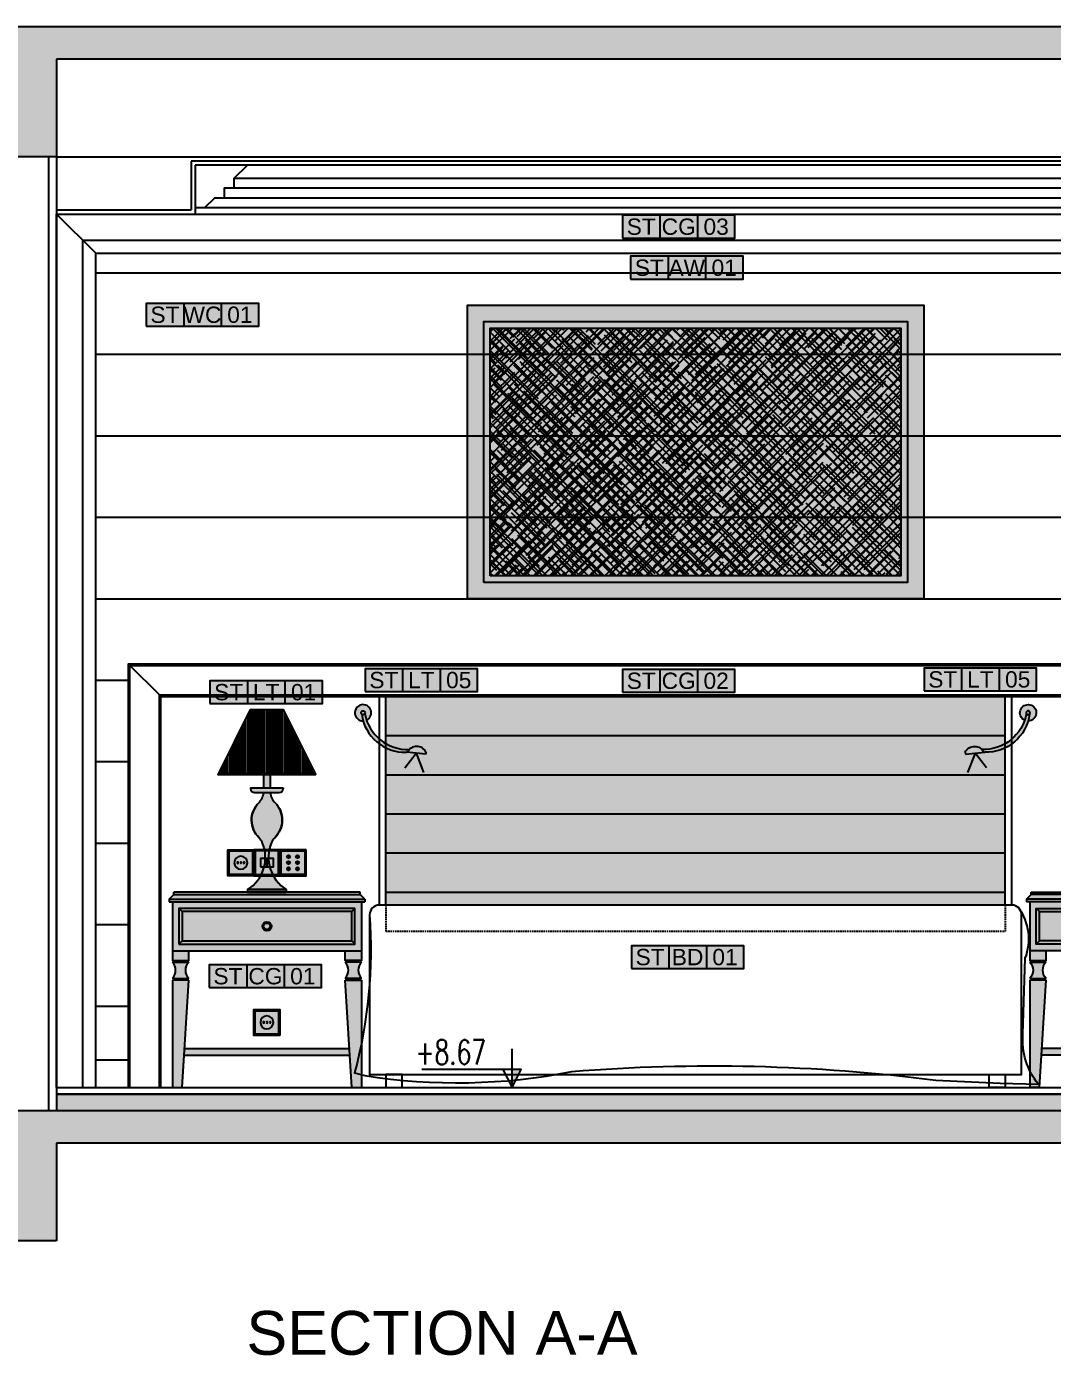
# Model space of a CAD drawing. Header units: centimetres. Extents: x -3207095 to 15275363, y -32656 to 4798027.
# Drawn here: x 705799 to 706641, y 4437796 to 4438887 of the extents above; entities that cross this region are included whole.
import ezdxf
from ezdxf.enums import TextEntityAlignment as Align

# ---------------------------------------------------------------- set-up
doc = ezdxf.new("R2010")
doc.units = ezdxf.units.CM
doc.linetypes.add('DUZ', pattern=[500, 500])
doc.linetypes.add('HIDDEN', pattern=[0.375, 0.25, -0.125])
doc.layers.get('0').update_dxf_attribs({"color": 1, "linetype": 'DUZ'})
for name, color, linetype in [('a_asmatavan', 200, 'Continuous'), ('a_duvar_alcipan', 2, 'Continuous'), ('a_duvar_kagidi', 33, 'Continuous'), ('a_gorunus', 233, 'Continuous'), ('a_kolon', 4, 'Continuous'), ('a_kolon_tarama', 252, 'Continuous'), ('a_mobilya', 1, 'Continuous'), ('a_mobilya_tarama', 253, 'Continuous'), ('a_olcu', 30, 'Continuous'), ('a_yazi', 105, 'Continuous'), ('a_zemin_kaplama', 30, 'Continuous'), ('yazı', 7, 'Continuous')]:
    doc.layers.add(name, color=color, linetype=linetype)
doc.styles.add('ARIEL20S', font='arial.ttf')
doc.styles.add('KOD', font='arial.ttf')
doc.styles.add('TROMANS', font='ROMANS.SHX', dxfattribs={"width": 0.7, "height": 5})

# ---------------------------------------------------------------- blocks, each defined once
blk = doc.blocks.new('a_cerceve')
for p, q in [((120, 2559.999999999999), (0, 2679.999999999999)), ((4625, 2559.999999999999), (4745, 2679.999999999999)), ((0, 0), (120, 0)), ((4625, 0), (4745, 0))]:
    blk.add_line(p, q)
for points in [[(0, 0), (0, 2679.999999999999), (4745, 2679.999999999999), (4745, 0)], [(80, 0), (80, 2599.999999999999), (4665, 2599.999999999999), (4665, 0)], [(120, 0), (120, 2559.999999999999), (4625, 2559.999999999999), (4625, 4.547473508864641e-13)]]:
    blk.add_lwpolyline(points)
blk = doc.blocks.new('a_komodin2')
at = {"true_color": 0xffffff}
h = blk.add_hatch(color=7, dxfattribs=at)
h.paths.add_polyline_path([(550.0000000000018, 450.0000000000018), (550.0000000000018, 540.0000000000018), (30, 540.0000000000018), (30.00000000000001, 450.0000000000019)], flags=0)
h.paths.add_polyline_path([(304.0000000000009, 495.0000000000018, -1), (276.0000000000009, 495.0000000000018, -1)], flags=0)
h.paths.add_polyline_path([(300.0000000000009, 495.0000000000018, -1), (280.0000000000009, 495.0000000000018, -1)], flags=0)
h.paths.add_polyline_path([(560.0000000000017, 440.0000000000017), (550.0000000000018, 450.0000000000018), (29.99999999999999, 450.0000000000018), (20.00000000000002, 440.0000000000018)], flags=16)
h.paths.add_polyline_path([(580.0000000000018, 420.0000000000019), (580.0000000000017, 570.0000000000018), (9.094947017729282e-13, 570.0000000000018), (0, 420.0000000000018)])
h.paths.add_polyline_path([(20, 440.0000000000018), (20, 550.0000000000017), (560.0000000000018, 550.0000000000018), (560.0000000000018, 440.0000000000018)], flags=16)
h.paths.add_polyline_path([(30, 450.0000000000019), (30, 540.0000000000018), (550.0000000000018, 540.0000000000018), (550.0000000000018, 450.0000000000019)], flags=0)
h.paths.add_polyline_path([(20, 440.0000000000018), (30, 450.0000000000018), (30, 540.0000000000018), (20, 550.0000000000018)], flags=0)
h.paths.add_polyline_path([(20, 550.0000000000018), (30.00000000000007, 540.0000000000018), (550.0000000000017, 540.0000000000018), (560.0000000000018, 550.0000000000018)], flags=0)
h.paths.add_polyline_path([(550.0000000000018, 450.0000000000018), (560.0000000000019, 440.0000000000017), (560.0000000000018, 550.0000000000018), (550.0000000000018, 540.0000000000018)], flags=16)
h.paths.add_polyline_path([(590.0000000000018, 570.0000000000019), (590.0000000000017, 578.0000000000018), (-10, 578.0000000000018), (-9.99999999999909, 570.0000000000018)])
h.paths.add_polyline_path([(590.0000000000018, 578.0000000000018), (576.0000000000001, 592.0000000000036), (3.999999999999075, 592.0000000000017), (-9.99999999999907, 578.0000000000019)])
h.paths.add_polyline_path([(576.0000000000018, 592.0000000000036), (576.0000000000036, 600.0000000000036), (3.999999999998181, 600.0000000000019), (3.999999999999091, 592.0000000000018)])
h.paths.add_polyline_path([(580.0000000000018, 390.0000000000018), (580.0000000000018, 420.0000000000019), (530.0000000000018, 420.0000000000019), (530.0000000000019, 390.0000000000019)])
h.paths.add_polyline_path([(577.0000000000018, 385.0000000000018), (577.0000000000018, 390.0000000000018), (533.0000000000018, 390.0000000000019), (533.0000000000018, 385.0000000000018)])
h.paths.add_polyline_path([(530.0000000000018, 385.0000000000018, -0.4000000000000293), (530.0000000000018, 335.0000000000018), (580.0000000000018, 335.0000000000018, -0.4000000000000293), (580.0000000000028, 385.0000000000018)])
h.paths.add_polyline_path([(533.0000000000018, 335.0000000000018), (533.0000000000018, 330.0000000000018), (577.0000000000018, 330.0000000000018), (577.0000000000018, 335.0000000000018)])
h.paths.add_polyline_path([(530.0000000000018, 330.0000000000018), (550.0000000000018, 1.818989403545858e-12), (580.0000000000019, -5.347430222565027e-27), (580.0000000000018, 330.0000000000018)])
h.paths.add_polyline_path([(0, 420.0000000000018), (0, 390.0000000000018), (50, 390.0000000000018), (50, 420.0000000000019)])
h.paths.add_polyline_path([(47, 390.0000000000018), (3, 390.0000000000019), (3, 385.0000000000018), (47, 385.0000000000019)])
h.paths.add_polyline_path([(0, 385.0000000000018, -0.4000000000000293), (-4.412470389070222e-12, 335.0000000000018), (50, 335.0000000000018, -0.4000000000000293), (50, 385.0000000000018)])
h.paths.add_polyline_path([(47, 330.0000000000018), (47, 335.0000000000018), (3, 335.0000000000018), (3, 330.0000000000018)])
h.paths.add_polyline_path([(0, 330.0000000000018), (0, -5.514537417020017e-26), (30, 1.818989403545747e-12), (50, 330.0000000000018)])
h = blk.add_hatch(color=7, dxfattribs=at)
h.paths.add_polyline_path([(550.0000000000018, 450.0000000000018), (550.0000000000018, 540.0000000000018), (30, 540.0000000000018), (30.00000000000001, 450.0000000000019)])
h.paths.add_polyline_path([(276.0000000000009, 495.0000000000018, -1), (304.0000000000009, 495.0000000000018, -1)], flags=16)
h.paths.add_polyline_path([(280.0000000000009, 495.0000000000018, -1), (300.0000000000009, 495.0000000000018, -1)], flags=0)
blk.add_hatch(color=7, dxfattribs=at).paths.add_polyline_path([(37.27272727272728, 120.0000000000018), (36.06060606060596, 99.99999999999999), (543.9393939393959, 99.99999999999817), (542.7272727272747, 120)])
for p, q in [((-9.99999999999909, 578.0000000000018), (3.999999999999091, 592.0000000000018)), ((-10, 578), (-9.99999999999909, 570.0000000000018)), ((-9.99999999999909, 578.0000000000018), (590.0000000000018, 578.0000000000018)), ((576.0000000000036, 600.0000000000036), (3.999999999999091, 600.0000000000018)), ((3.999999999999091, 592.0000000000018), (3.999999999998181, 600.0000000000036)), ((3.999999999999091, 592.0000000000018), (576.0000000000018, 592.0000000000036)), ((576.0000000000018, 592.0000000000018), (576.0000000000036, 600.0000000000036)), ((590.0000000000018, 578.0000000000018), (576.0000000000018, 592.0000000000018)), ((590.0000000000018, 578), (590.0000000000018, 570.0000000000018)), ((-9.99999999999909, 570.0000000000018), (590.0000000000018, 570.0000000000018)), ((9.094947017729282e-13, 570.0000000000018), (0, 420.0000000000018)), ((30, 540.0000000000018), (20, 550.0000000000018)), ((550.0000000000018, 540.0000000000018), (560.0000000000018, 550.0000000000018)), ((580.0000000000018, 570.0000000000018), (580.0000000000018, 420.0000000000018)), ((30, 450.0000000000018), (20, 440.0000000000018)), ((550.0000000000018, 450.0000000000018), (560.0000000000018, 440.0000000000018)), ((0, 420.0000000000018), (580.0000000000018, 420.0000000000018)), ((0, 385.0000000000018), (50, 385.0000000000018)), ((3, 390.0000000000018), (3, 385.0000000000018)), ((47, 390.0000000000018), (47, 385.0000000000018)), ((580.0000000000018, 385.0000000000018), (530.0000000000018, 385.0000000000018)), ((533.0000000000018, 390.0000000000018), (533.0000000000018, 385.0000000000018)), ((577.0000000000018, 390.0000000000018), (577.0000000000018, 385.0000000000018)), ((0, 335.0000000000018), (50, 335.0000000000018)), ((0, 330.0000000000018), (0, 1.818989403545856e-12)), ((50, 330.0000000000018), (0, 330.0000000000018)), ((3, 330.0000000000055), (3, 335.0000000000055)), ((30, 1.818989403545856e-12), (50, 330.0000000000018)), ((47, 330.0000000000055), (47, 335.0000000000055)), ((580.0000000000018, 335.0000000000018), (530.0000000000018, 335.0000000000018)), ((550.0000000000018, 1.818989403545856e-12), (530.0000000000018, 330.0000000000018)), ((530.0000000000018, 330.0000000000018), (580.0000000000018, 330.0000000000018)), ((533.0000000000018, 330.0000000000055), (533.0000000000018, 335.0000000000055)), ((577.0000000000018, 330.0000000000055), (577.0000000000018, 335.0000000000055)), ((580.0000000000018, 330.0000000000018), (580.0000000000018, 1.818989403545856e-12)), ((36.06060606060691, 100), (543.9393939393958, 99.99999999999818)), ((37.27272727272702, 120.0000000000018), (542.7272727272757, 120)), ((9.094947017729282e-13, 0), (30.00000000000182, 1.818989403545856e-12)), ((550.0000000000018, 1.818989403545856e-12), (580.0000000000018, 0))]:
    blk.add_line(p, q)
for points in [[(20, 440.0000000000018), (560.0000000000018, 440.0000000000018), (560.0000000000018, 550.0000000000018), (20, 550.0000000000018)], [(30, 450.0000000000018), (550.0000000000018, 450.0000000000018), (550.0000000000018, 540.0000000000018), (30, 540.0000000000018)]]:
    blk.add_lwpolyline(points, close=True)
for points in [[(0, 420.0000000000018), (0, 390.0000000000018), (50, 390.0000000000018), (50, 420.0000000000018)], [(580.0000000000018, 420.0000000000018), (580.0000000000018, 390.0000000000018), (530.0000000000018, 390.0000000000018), (530.0000000000018, 420.0000000000018)]]:
    blk.add_lwpolyline(points)
for radius in [14, 10]:
    blk.add_circle((290.0000000000009, 495.0000000000018), radius)
for centre, start, end in [((-26.25, 360.0000000000036), 316.3971810273251, 43.60281897267487), ((76.25, 360.0000000000036), 136.3971810273251, 223.6028189726749), ((503.7500000000018, 360.0000000000036), 316.3971810273251, 43.60281897267487), ((606.2500000000018, 360.0000000000036), 136.3971810273251, 223.6028189726749)]:
    blk.add_arc(centre, 36.24999999999809, start, end)
blk = doc.blocks.new('a_lamba_okuma')
at = {"true_color": 0xffffff}
h = blk.add_hatch(color=7, dxfattribs=at)
h.paths.add_polyline_path([(6, 0, -0.1191822096533582), (5.337153261765524, -2.741312652804424, 0.03840505068990212), (10.60050243256913, -22.64131948842858, 9.220143353720028), (0.1434009593557679, -24.99958871991408, -0.03958595854182982), (-4.242640687120091, -4.242640687118479, -0.1989123673796086), (-6, 0, -1)])
h.paths.add_polyline_path([(-6, 0, 1), (6, 0, 1)], flags=17)
h.paths.add_polyline_path([(5.337153261765513, -2.741312652804445, -0.5085018779082331), (-4.242640687120073, -4.242640687118497, 0.3861703901921559), (133.1832783096834, -121.0868376899316), (135.5398540862412, -121.3416312959856, -0.0844687397952704), (141.6685596839235, -112.6015563156922, -0.371110475446813)])
h.paths.add_polyline_path([(192.4773076759593, -127.4977240743174), (192.9328744738923, -121.1284593796717, 0.6297922124902359), (135.5398540862412, -121.3416312959856)])
for p, q in [((192.4773076759593, -127.4977240743174), (133.1832783096834, -121.0868376899316)), ((192.9328744738923, -121.1284593796717), (192.4773076759593, -127.4977240743174))]:
    blk.add_line(p, q)
blk.add_lwpolyline([(127.691602613384, -168.9208943657795), (162.8302929928213, -124.2922808821245), (185.508666623864, -183.1499453424112)])
blk.add_circle((0, 0), 6)
for centre, radius, start, end in [((0, 0), 25, 295.0886545179545, 270.3286525921184), ((128.8327792236378, 13.03495748404896), 134.1923350381417, 187.3975098243303, 271.8578477077244), ((137.3180605978778, 21.52023885828828), 134.1923350381417, 190.4161775133081, 271.8578477077244), ((164.2874207166169, -134.9811482696967), 31.81916105814299, 25.80800129338573, 154.6176182288941)]:
    blk.add_arc(centre, radius, start, end)
blk = doc.blocks.new('a_resim_90x140')
at = {"true_color": 0xffffff}
blk.add_hatch(color=7, dxfattribs=at).paths.add_polyline_path([(-700, 0), (-700, 900), (700, 900), (700, 0)])
h = blk.add_hatch()
h.set_pattern_fill('AR-RROOF', color=254, scale=30, angle=45, style=0)
h.set_pattern_definition([(45, (-21202.32244342687, 7400.000000000001), (25.45584412271571, 67.88225099390856), [450, -60, 150, -30]), (45, (-21184.71548457532, 7438.820162287143), (-49.42676400493967, 7.000357133746828), [90, -9.9, 180, -22.5]), (45, (-21209.74706462933, 7428.637824638056), (96.09581156325181, 124.521504166951), [240, -42, 120, -30])])
h.paths.add_polyline_path([(-630, 70), (-630, 830), (630, 830), (630, 70)])
h = blk.add_hatch()
h.set_pattern_fill('AR-RROOF', color=254, scale=30, angle=45, style=0)
h.set_pattern_definition([(135, (21202.32244342687, 7400.000000000001), (-25.45584412271571, 67.88225099390856), [450, -60, 150, -30]), (135, (21184.71548457532, 7438.820162287143), (49.42676400493967, 7.000357133746828), [90, -9.9, 180, -22.5]), (135, (21209.74706462933, 7428.637824638056), (-96.09581156325181, 124.521504166951), [240, -42, 120, -30])])
h.paths.add_polyline_path([(630, 70), (630, 830), (-630, 830), (-630, 70)])
for points in [[(-700, 0), (-700, 900), (700, 900), (700, 0)], [(-650, 50), (-650, 850), (650, 850), (650, 50)], [(-630, 70), (-630, 830), (630, 830), (630, 70)]]:
    blk.add_lwpolyline(points, close=True)
blk = doc.blocks.new('a_abajur1')
h = blk.add_hatch(color=255)
h.paths.add_polyline_path([(50.00000000003637, 559.9999999999964), (-49.99999999996361, 560.0000000000001), (-147.9999999999636, 363.9999999999999), (148.0000000000363, 364.0000000000001)])
h.paths.add_polyline_path([(-147.9999999999636, 364), (-149.9999999999636, 360), (150.0000000000363, 360.0000000000001), (148.0000000000363, 364)])
h.paths.add_polyline_path([(10.00000000003638, 360), (-9.99999999996362, 360), (-9.99999999996362, 320), (10.00000000003638, 320)])
h.paths.add_polyline_path([(-49.99999999996361, 320), (-49.99999999995998, 316.9999999999952, 0.4142135623729786), (-37.99999999995998, 305), (38.00000000004002, 305, 0.4142135623730951), (50.00000000004002, 317), (50.00000000003638, 320)])
h.paths.add_polyline_path([(59.10286907512637, 0), (59.10286907512636, 7.725167953492772), (-59.10286907513001, 7.725167953477651), (-59.10286907513001, 0)])
h = blk.add_hatch(color=256)
h.set_gradient(color1=(170, 163, 157), one_color=1, tint=1, name='SPHERICAL')
edge = h.paths.add_edge_path()
edge.add_line((59.10286907510385, 7.725167953492772), (-59.10286907504773, 7.725167953477651))
edge.add_arc((-121.3724852285196, 106.199195644806), 116.5102537361121, 302.3070331649047, 383.0102386055269)
edge.add_arc((-60.15411875801988, 132.1977621198983), 49.99999999974303, 23.01023860552681, 33.26641127025412)
edge.add_arc((-60.1541187587986, 132.1977621193874), 50.00000000067435, 33.2664112702541, 43.52258393470186)
edge.add_arc((27.17944192520725, 220.6332963992799), 74.33292294999815, 180.5580216480484, 226.5944957783923, ccw=False)
edge.add_arc((27.17944192482288, 220.6332963993544), 74.33292294961451, 134.5215475175833, 180.5580216481086, ccw=False)
edge.add_arc((-59.99999999996678, 309.2810297876191), 49.99999999999942, 314.5215475177043, 334.8049175142278)
edge.add_arc((-59.99999999996693, 309.2810297876193), 49.99999999999965, 334.8049175142276, 355.0882875107403)
edge.add_line((-10.18360928408425, 305), (10.18360928415628, 305))
edge.add_arc((60.00000000003622, 309.2810297876532), 49.99999999999983, 184.9117124892986, 225.4784524823047)
edge.add_arc((-27.17944192510955, 220.6332963992223), 74.3329229499823, 4.837374945054762e-11, 45.47845248230482, ccw=False)
edge.add_arc((-27.17944192496307, 220.6332963992223), 74.33292294983582, -46.59449577822659, 4.837374945054762e-11, ccw=False)
edge.add_arc((50.43560021878586, 138.5734830713883), 38.61798554750602, 133.4055042217733, 160.0616732376249)
edge.add_arc((121.3724852285991, 106.1991956448061), 116.5102537361116, 156.989761394521, 180)
edge.add_arc((121.3724852286001, 106.1991956448061), 116.5102537361126, 180, 197.3413641148012)
edge.add_arc((121.3724852285997, 106.199195644806), 116.5102537361122, 197.3413641148013, 237.6929668350813)
at = {"layer": 'a_mobilya_tarama'}
h = blk.add_hatch(dxfattribs=at)
h.set_pattern_fill('LINE', color=256, scale=50, angle=90, style=0)
h.set_pattern_definition([(90, (-30334.93289985716, 1322.436770506682), (-6.25, 3.827021247335479e-16), [])])
h.paths.add_polyline_path([(50.00000000003635, 559.9999999999964), (-49.99999999996363, 560.0000000000001), (-147.9999999999637, 363.9999999999999), (148.0000000000363, 364)])
for p, q in [((-147.9999999999636, 364), (148.0000000000364, 364)), ((-9.99999999996362, 360), (-9.99999999996362, 320)), ((10.00000000003638, 360), (10.00000000003638, 320)), ((-49.99999999996362, 320), (50.00000000003638, 320)), ((-49.99999999996362, 320), (-49.99999999995998, 316.9999999999952)), ((-37.99999999995998, 305), (38.00000000004002, 305)), ((50.00000000003638, 320), (50.00000000004002, 317)), ((-59.10286907513, 7.725167953425625), (-59.10286907513, 0)), ((-59.10286907513364, 7.725167953424261), (59.10286907512636, 7.725167953479286)), ((-59.10286907513, 0), (59.10286907512636, 0)), ((59.10286907512636, 7.725167953477467), (59.10286907512636, 0))]:
    blk.add_line(p, q)
blk.add_lwpolyline([(150.0000000000364, 360), (-149.9999999999636, 360), (-49.99999999996362, 560), (50.00000000003638, 559.9999999999964), (150.0000000000364, 360)])
blk.add_lwpolyline([(59.10286907510385, 7.725167953492772), (-59.10286907504774, 7.725167953477651, 0.3674489153047817), (-14.13236795186582, 151.7425428224429, 0.04478089291378531), (-18.34766508170247, 159.6243993724713, 0.04478089291256307), (-23.89896925508256, 166.6297840543629, -0.2036180408128811), (-47.14995565554071, 219.9093560885779, -0.2036180408137054), (-24.94112747582037, 273.6316895786392, 0.08873469781123534), (-14.7568203792887, 287.9959482089405, 0.0887346978111884), (-10.18360928408425, 305), (10.18360928415628, 305, 0.1788778523913778), (24.94112747589516, 273.6316895786675, -0.2010835148480165), (47.15348102487275, 220.6332963992852, -0.2061550811380983), (23.89896925537131, 166.6297840545709, 0.1168368065952106), (14.13236795190774, 151.7425428223532, 0.100739832702678), (4.86223149248751, 106.199195644806, 0.07581071109452893), (10.15810442322541, 71.47167445871442, 0.1779092650266336), (59.10286907510385, 7.725167953492772, 1.93659136221461)], format="xyb")
for centre, radius, start, end in [((-37.99999999995998, 317), 12, 180.0000000000261, 270), ((-59.99999999996726, 309.2810297876194), 50, 314.5215475177045, 355.0882875107508), ((60.00000000003638, 309.2810297876533), 50, 184.9117124892881, 225.4784524823046), ((38.00000000004002, 317), 12, 270, 0), ((27.17944192520736, 220.63329639928), 74.33292294999825, 134.5215475177045, 226.5944957783923), ((-27.17944192510913, 220.6332963992852), 74.33292294998188, 313.4055042218218, 45.47845248230464), ((-60.15411875825157, 132.197762119783), 50, 23.01023860552686, 43.52258393491108), ((60.15411875833161, 132.197762119783), 50, 136.4774160652986, 156.9897613945211), ((-121.3724852285195, 106.199195644806), 116.510253736112, 302.3070331649047, 23.01023860552686), ((121.3724852285995, 106.199195644806), 116.510253736112, 156.9897613945211, 237.6929668350814)]:
    blk.add_arc(centre, radius, start, end)
blk = doc.blocks.new('KOTKES')
blk.add_hatch(color=256).paths.add_polyline_path([(-25, -1.537460223880771), (-38.75, -1.537460223880771), (-25, -29.03746022388076)])
for p, q in [((-25, -29.03746022388077), (-25, 29.30588516259741)), ((-25, -1.537460223880771), (110.3734866644081, -1.537460223880771))]:
    blk.add_line(p, q)
blk.add_lwpolyline([(-11.25, -1.537460223880771), (-25, -29.03746022388077), (-38.75, -1.537460223880771)], close=True)
at = {"style": 'TROMANS', "width": 0.7}
blk.add_attdef('KESITKOT', (-20.30671453698585, 18.93456793015633), '', height=28, dxfattribs=at)
blk = doc.blocks.new('a_tel_data')
at = {"true_color": 0xffffff}
blk.add_hatch(color=7, dxfattribs=at).paths.add_polyline_path([(-40, 0), (40, 0), (40, 80), (-40, 80)])
for points in [[(-40, 0), (40, 0), (40, 80), (-40, 80)], [(-36, 4), (36, 4), (36, 76), (-36, 76)], [(-20, 27.49999999999955), (0, 27.49999999999955), (0, 52.49999999999955), (-20, 52.49999999999955)], [(0, 27.49999999999955), (20, 27.49999999999955), (20, 52.49999999999955), (0, 52.49999999999955)]]:
    blk.add_lwpolyline(points, close=True)
blk = doc.blocks.new('a_priz')
at = {"true_color": 0xffffff}
blk.add_hatch(color=7, dxfattribs=at).paths.add_polyline_path([(-40, 0), (40, 0), (40, 80), (-40, 80)])
for points in [[(-40, 0), (40, 0), (40, 80), (-40, 80)], [(-36, 4), (36, 4), (36, 76), (-36, 76)]]:
    blk.add_lwpolyline(points, close=True)
for centre, radius in [((0, 40), 20), ((-10, 40), 2), ((0, 40), 2), ((10, 40), 2)]:
    blk.add_circle(centre, radius)
blk = doc.blocks.new('dee')
at = {"layer": 'a_olcu', "true_color": 0xffffff}
h = blk.add_hatch(color=7, dxfattribs=at)
h.paths.add_polyline_path([(151783.5557484736, 3405.772384801075), (151711.5557484736, 3405.772384801075), (151711.5557484736, 3333.772384801075), (151783.5557484736, 3333.772384801075)], flags=0)
h.paths.add_polyline_path([(151756.5082517657, 3351.104971634612, -1), (151766.0303632116, 3351.104971634612, -1)], flags=0)
h.paths.add_polyline_path([(151729.0811337356, 3351.104971634612, -1), (151738.6032451815, 3351.104971634612, -1)], flags=0)
h.paths.add_polyline_path([(151756.5082517657, 3369.772384801075, -1), (151766.0303632116, 3369.772384801075, -1)], flags=0)
h.paths.add_polyline_path([(151729.0811337356, 3369.772384801075, -1), (151738.6032451815, 3369.772384801075, -1)], flags=0)
h.paths.add_polyline_path([(151756.5082517657, 3388.439797967537, -1), (151766.0303632116, 3388.439797967537, -1)], flags=0)
h.paths.add_polyline_path([(151729.0811337356, 3388.439797967537, -1), (151738.6032451815, 3388.439797967537, -1)], flags=0)
h.paths.add_polyline_path([(151787.5557484736, 3409.772384801075), (151707.5557484736, 3409.772384801075), (151707.5557484736, 3329.772384801075), (151787.5557484736, 3329.772384801075)])
h.paths.add_polyline_path([(151783.5557484736, 3405.772384801075), (151783.5557484736, 3333.772384801075), (151711.5557484736, 3333.772384801075), (151711.5557484736, 3405.772384801075)], flags=16)
h = blk.add_hatch(color=7, dxfattribs=at)
h.paths.add_polyline_path([(151756.5082517657, 3388.439797967537, 1), (151766.0303632116, 3388.439797967537, 1)])
h.paths.add_polyline_path([(151729.0811337356, 3388.439797967537, 1), (151738.6032451815, 3388.439797967537, 1)])
h.paths.add_polyline_path([(151738.6032451815, 3369.772384801075, 1), (151729.0811337356, 3369.772384801075, 1)])
h.paths.add_polyline_path([(151766.0303632116, 3369.772384801075, 1), (151756.5082517657, 3369.772384801075, 1)])
h.paths.add_polyline_path([(151766.0303632116, 3351.104971634612, 1), (151756.5082517657, 3351.104971634612, 1)])
h.paths.add_polyline_path([(151729.0811337356, 3351.104971634612, 1), (151738.6032451815, 3351.104971634612, 1)])
at = {"layer": 'a_mobilya'}
for points in [[(151787.5557484736, 3409.772384801075), (151707.5557484736, 3409.772384801075), (151707.5557484736, 3329.772384801075), (151787.5557484736, 3329.772384801075)], [(151711.5557484736, 3405.772384801075), (151783.5557484736, 3405.772384801075), (151783.5557484736, 3333.772384801075), (151711.5557484736, 3333.772384801075)]]:
    blk.add_lwpolyline(points, close=True, dxfattribs=at)
for centre in [(151733.8421894586, 3388.439797967537), (151733.8421894586, 3388.439797967537), (151761.2693074887, 3388.439797967537), (151733.8421894586, 3369.772384801075), (151733.8421894586, 3369.772384801075), (151733.8421894586, 3351.104971634612), (151733.8421894586, 3351.104971634612), (151761.2693074887, 3369.772384801075), (151761.2693074887, 3351.104971634612)]:
    blk.add_circle(centre, 4.761055722949095, dxfattribs=at)

msp = doc.modelspace()

# ---------------------------------------------------------------- hatches: boundary and pattern name
for points in [[(706288.1034435544, 4438713.582433483), (706380.4715132585, 4438713.582433483), (706380.4715132585, 4438732.259037318), (706288.1034435544, 4438732.259037318)], [(706294.7137913934, 4438679.901698593), (706387.0818610983, 4438679.901698593), (706387.0818610983, 4438698.57830243), (706294.7137913934, 4438698.57830243)], [(705896.9636557496, 4438641.260959018), (705989.3317254544, 4438641.260959018), (705989.3317254544, 4438659.937562853), (705896.9636557496, 4438659.937562853)], [(705949.2840549685, 4438331.280297702), (706041.6521246734, 4438331.280297702), (706041.6521246734, 4438349.956901537), (705949.2840549685, 4438349.956901537)], [(706076.6979679859, 4438341.223077295), (706169.0660376907, 4438341.223077295), (706169.0660376907, 4438359.899681127), (706076.6979679859, 4438359.899681127)], [(706288.1034435544, 4438340.637232423), (706380.4715132585, 4438340.637232423), (706380.4715132585, 4438359.31383626), (706288.1034435544, 4438359.31383626)], [(706535.7643764964, 4438341.767259466), (706628.1324462006, 4438341.767259466), (706628.1324462006, 4438360.443863301), (706535.7643764964, 4438360.443863301)], [(706295.3770406446, 4438113.702543324), (706387.7451103495, 4438113.702543324), (706387.7451103495, 4438132.379147159), (706295.3770406446, 4438132.379147159)], [(705948.6685886851, 4438098.000196179), (706041.03665839, 4438098.000196179), (706041.03665839, 4438116.676800014), (705948.6685886851, 4438116.676800014)]]:
    msp.add_hatch(color=255).paths.add_polyline_path(points)
at = {"layer": 'a_kolon_tarama'}
h = msp.add_hatch(color=256, dxfattribs=at)
h.paths.add_polyline_path([(707202.2152290756, 4438887.265819209), (704838.270959886, 4438887.265819209), (704838.270959886, 4438860.492465673), (705635.9740471276, 4438860.492465673), (705635.9740471276, 4438780.172405062), (705823.3875218905, 4438780.172405062), (705823.3875218905, 4438860.492465673), (707014.8017543124, 4438860.492465673), (707014.8017543124, 4438780.172405062), (707202.2152290756, 4438780.172405062)])
h.paths.add_polyline_path([(705823.3875218905, 4437889.958399937), (705823.3875218905, 4437970.278460549), (707014.8017543124, 4437970.278460549), (707014.8017543124, 4437889.958399937), (707202.2152290756, 4437889.958399937), (707202.2152290756, 4437997.051814087), (704838.270959886, 4437997.051814087), (704838.270959886, 4437970.278460549), (705635.9740471276, 4437970.278460549), (705635.9740471276, 4437889.958399937)])
h = msp.add_hatch(dxfattribs=at)
h.set_pattern_fill('AR-CONC', color=256, scale=1.338667676878611, style=0)
h.set_pattern_definition([(49.99999999999999, (692699.1078439583, 4437109.717270084), (9.601730223596789, -0.840042547563236), [1.004000757658958, -11.04400833424854]), (355, (692699.1078439583, 4437109.717270084), (-1.857419254315238, 10.0693529618656), [0.8032006061271668, -8.835206667398834]), (100.4513999999999, (692699.9079881185, 4437109.647266597), (7.744318100715908, 9.2293043011899), [0.8532693207110102, -9.385962822328004]), (46.1842, (692699.1078439583, 4437112.394605439), (14.28681095233184, -2.215749543910642), [1.506001136488437, -16.56601250137281]), (96.63559999999993, (692700.2984114164, 4437112.209958894), (12.5120275270196, 13.04020107244233), [1.279904021226546, -14.07894198453031]), (351.1842, (692699.1078439583, 4437112.394605439), (12.51201734758876, 13.04021084504947), [1.204800909190751, -13.25281000109825]), (21, (692700.4465116351, 4437111.725271598), (7.990601767718809, -5.389728950344126), [1.004000757658958, -11.04400833424854]), (326.0000000000001, (692700.4465116351, 4437111.725271598), (3.257183701324119, 9.707349261912906), [0.8032006061271666, -8.83520666739883]), (71.4514, (692701.1123948302, 4437111.276127094), (11.24778874264023, 4.317611507532164), [0.8532693207110127, -9.38596282232803]), (37.49999999999999, (692699.1078439583, 4437109.717270084), (0.1627800526877753, 4.456342419555297), [0, -8.728113253248546, 0, -8.969073435086695, 0, -8.868673359320802]), (7.500000000000003, (692699.1078439583, 4437109.717270084), (3.521626865452118, 5.279862100792752), [0, -5.11371052567629, 0, -8.52731310171675, 0, -3.380135884118492]), (327.5, (692696.1226150393, 4437109.717270084), (7.146108404965996, -0.3019347774695725), [0, -3.346669192196527, 0, -10.44160787965317, 0, -13.85521045569362]), (317.5, (692694.7839473626, 4437109.717270084), (7.806924745013083, 1.340073041427781), [0, -4.350669949855486, 0, -6.934298566231204, 0, -9.83920742505779])])
h.paths.add_polyline_path([(705823.3875218905, 4437997.051814087), (707148.6685220005, 4437997.051814087), (707148.6685220005, 4438010.438490856), (705823.3875218905, 4438010.438490856)])
at = {"layer": 'a_olcu'}
h = msp.add_hatch(color=256, dxfattribs=at)
h.set_gradient(color1=(204, 168, 127), rotation=90.00000000000003, one_color=1, tint=1, name='CYLINDER')
h.paths.add_polyline_path([(706602.492109834, 4438304.945379771), (706602.492109834, 4438337.073404014), (706093.7983926199, 4438337.073404014), (706093.7983926199, 4438304.945379771)])
h = msp.add_hatch(color=256, dxfattribs=at)
h.set_gradient(color1=(204, 168, 127), rotation=90.00000000000003, one_color=1, tint=1, name='CYLINDER')
h.paths.add_polyline_path([(706602.492109834, 4438272.817355525), (706602.492109834, 4438304.945379771), (706093.7983926199, 4438304.945379771), (706093.7983926199, 4438272.817355525)])
h = msp.add_hatch(color=256, dxfattribs=at)
h.set_gradient(color1=(204, 168, 127), rotation=90.00000000000003, one_color=1, tint=1, name='CYLINDER')
h.paths.add_polyline_path([(706093.7983926199, 4438272.817355525), (706093.7983926199, 4438240.68933128), (706602.492109834, 4438240.68933128), (706602.492109834, 4438272.817355525)])
h = msp.add_hatch(color=256, dxfattribs=at)
h.set_gradient(color1=(204, 168, 127), rotation=90.00000000000003, one_color=1, tint=1, name='CYLINDER')
h.paths.add_polyline_path([(706602.492109834, 4438208.561307035), (706602.492109834, 4438240.68933128), (706093.7983926199, 4438240.68933128), (706093.7983926199, 4438208.561307035)])
h = msp.add_hatch(color=256, dxfattribs=at)
h.set_gradient(color1=(204, 168, 127), rotation=90.00000000000003, one_color=1, tint=1, name='CYLINDER')
h.paths.add_polyline_path([(706602.492109834, 4438176.433282789), (706602.492109834, 4438208.561307035), (706093.7983926199, 4438208.561307035), (706093.7983926199, 4438176.433282789)])
h = msp.add_hatch(color=256, dxfattribs=at)
h.set_gradient(color1=(204, 168, 127), rotation=90.00000000000003, one_color=1, tint=1, name='CYLINDER')
h.paths.add_polyline_path([(706602.492109834, 4438165.723941375), (706602.492109834, 4438176.433282789), (706093.7983926199, 4438176.433282789), (706093.7983926199, 4438165.723941375)])

# ---------------------------------------------------------------- linework, layer by layer
at = {"layer": 'a_asmatavan'}
for p, q in [((705933.8276052328, 4438776.825735873), (705933.8276052328, 4438736.665705564)), ((706998.0684083516, 4438776.825735873), (705933.8276052328, 4438776.825735873)), ((705937.1742744257, 4438773.479066679), (705937.1742744257, 4438733.319036374)), ((706994.7217391594, 4438773.479066679), (705937.1742744257, 4438773.479066679)), ((705823.3875218905, 4438736.665705564), (705933.8276052328, 4438736.665705564)), ((705823.3875218905, 4438733.319036374), (705937.1742744257, 4438733.319036374))]:
    msp.add_line(p, q, dxfattribs=at)
msp.add_lwpolyline([(705937.1742744257, 4438738.673707079), (705945.2062804864, 4438738.673707079), (705945.2062804864, 4438738.673707079), (705945.2062804864, 4438738.673707079), (705953.2382865476, 4438746.70571314), (705961.270292609, 4438746.70571314), (705961.270292609, 4438754.737719202), (705969.3022986704, 4438754.737719202), (705969.3022986704, 4438762.769725263), (705980.0116400851, 4438773.479066679)], dxfattribs=at)
at = {"layer": 'a_duvar_alcipan', "color": 1}
msp.add_line((705816.6941835058, 4438780.172405062), (705816.6941835058, 4437997.051814087), dxfattribs=at)
at = {"layer": 'a_duvar_alcipan'}
msp.add_line((705823.3875218905, 4438780.172405062), (705823.3875218905, 4437997.051814087), dxfattribs=at)
for points in [[(706093.7983926199, 4438026.502502978), (706093.7983926199, 4438015.793161564), (706107.185069389, 4438015.793161564), (706107.185069389, 4438026.502502978), (706093.7983926199, 4438026.502502978)], [(706602.492109834, 4438026.502502978), (706602.492109834, 4438015.793161564), (706589.105433065, 4438015.793161564), (706589.105433065, 4438026.502502978), (706602.492109834, 4438026.502502978)]]:
    msp.add_lwpolyline(points, dxfattribs=at)
at = {"layer": 'a_duvar_kagidi'}
for p, q in [((705855.5155461356, 4438685.127000002), (707061.6551230028, 4438685.127000002)), ((705855.5155461356, 4438618.193616159), (707061.6551230028, 4438618.193616159)), ((705855.5155461356, 4438551.260232316), (707061.6551230028, 4438551.260232316)), ((705855.5155461356, 4438484.326848473), (707061.6551230028, 4438484.326848473)), ((705855.5155461356, 4438417.393464629), (707061.6551230028, 4438417.393464629)), ((705855.5155461356, 4438350.460080782), (705882.2888996731, 4438350.460080782)), ((705855.5155461356, 4438283.526696939), (705882.2888996731, 4438283.526696939)), ((705855.5155461356, 4438216.593313096), (705882.2888996731, 4438216.593313096)), ((705855.5155461356, 4438149.659929251), (705882.2888996731, 4438149.659929251)), ((705855.5155461356, 4438082.726545407), (705882.2888996731, 4438082.726545407))]:
    msp.add_line(p, q, dxfattribs=at)
at = {"layer": 'a_gorunus'}
for p, q in [((705823.3875218905, 4438780.172405062), (707014.8017543124, 4438780.172405062)), ((705969.3022986704, 4438762.769725263), (706962.593714914, 4438762.769725263)), ((705969.3022986704, 4438754.737719202), (706970.6257209755, 4438754.737719202)), ((705961.270292609, 4438746.70571314), (706979.3270608755, 4438746.70571314)), ((705937.1742744257, 4438733.319036374), (706994.7217391594, 4438733.319036374)), ((705945.2062804864, 4438738.673707079), (706994.7217391594, 4438738.673707079)), ((705855.5155461356, 4438038.55051207), (705882.2888996731, 4438038.55051207))]:
    msp.add_line(p, q, dxfattribs=at)
at = {"layer": 'a_kolon'}
for p, q in [((704838.270959886, 4438887.265819209), (707202.2152290756, 4438887.265819209)), ((707014.8017543124, 4438860.492465673), (705823.3875218905, 4438860.492465673)), ((705823.3875218905, 4438860.492465673), (705823.3875218905, 4438780.172405062)), ((705823.3875218905, 4438780.172405062), (705635.9740471276, 4438780.172405062)), ((704838.270959886, 4437997.051814087), (707202.2152290756, 4437997.051814087)), ((707014.8017543124, 4437970.278460549), (705823.3875218905, 4437970.278460549)), ((705823.3875218905, 4437970.278460549), (705823.3875218905, 4437889.958399937)), ((705823.3875218905, 4437889.958399937), (705635.9740471276, 4437889.958399937))]:
    msp.add_line(p, q, dxfattribs=at)
at = {"layer": 'a_mobilya'}
for p, q in [((705907.7235855339, 4438338.412071692), (705883.6275673499, 4438362.508089876)), ((706088.4437219126, 4438165.723941375), (706088.4437219126, 4438337.073404014)), ((706093.7983926199, 4438165.723941375), (706093.7983926199, 4438337.073404014)), ((706602.492109834, 4438165.723941375), (706602.492109834, 4438337.073404014)), ((706607.8467805418, 4438165.723941375), (706607.8467805418, 4438337.073404014)), ((706093.7983926199, 4438304.945379771), (706602.492109834, 4438304.945379771)), ((706093.7983926199, 4438272.817355525), (706602.492109834, 4438272.817355525)), ((706093.7983926199, 4438240.68933128), (706602.492109834, 4438240.68933128)), ((706093.7983926199, 4438208.561307035), (706602.492109834, 4438208.561307035)), ((706093.7983926199, 4438176.433282789), (706602.492109834, 4438176.433282789))]:
    msp.add_line(p, q, dxfattribs=at)
at = {"layer": 'a_mobilya', "linetype": 'HIDDEN', "ltscale": 5}
for p, q in [((706093.7983926199, 4438165.723941375), (706093.7983926199, 4438144.305258544)), ((706602.492109834, 4438165.723941375), (706602.492109834, 4438144.305258544)), ((706093.7983926199, 4438144.305258544), (706602.492109834, 4438144.305258544))]:
    msp.add_line(p, q, dxfattribs=at)
at = {"layer": 'a_mobilya'}
for points in [[(705882.2888996731, 4438015.793161564), (705882.2888996731, 4438363.846757554), (706814.0016027812, 4438363.846757554), (706814.0016027812, 4438015.793161564)], [(705883.6275673499, 4438015.793161564), (705883.6275673499, 4438362.508089876), (706812.6629351045, 4438362.508089876), (706812.6629351045, 4438015.793161564)], [(705907.7235855339, 4438015.793161564), (705907.7235855339, 4438338.412071692), (706788.5669169205, 4438338.412071692), (706788.5669169205, 4438015.793161564)], [(705909.0622532107, 4438015.793161564), (705909.0622532107, 4438337.073404014), (706787.2282492437, 4438337.073404014), (706787.2282492437, 4438015.793161564)]]:
    msp.add_lwpolyline(points, dxfattribs=at)
msp.add_lwpolyline([(706080.4117158514, 4438157.691935312, -0.0819731557367043), (706068.0916059534, 4438027.84500918), (706076.4167181139, 4438025.709776597, 0.08846289059869625), (706246.5882883789, 4438029.017573236, -0.05276716042523043), (706545.5585680741, 4438021.840175394), (706598.4053292798, 4438019.361914366), (706629.6198199939, 4438018.582249437, -0.1926493672263037), (706616.9437936323, 4438059.749169648), (706618.8442999411, 4438122.125848256, 0.2562253338155544), (706613.5262664943, 4438163.371421266, -0.5958037436853663)], format="xyb", dxfattribs=at)
at = {"layer": 'a_olcu'}
msp.add_lwpolyline([(706615.878786603, 4438157.691935312, 0.414213562373095), (706607.8467805418, 4438165.723941375), (706088.4437219126, 4438165.723941375, 0.414213562373095), (706080.4117158514, 4438157.691935312), (706080.4117158514, 4438026.502502978), (706615.878786603, 4438026.502502978)], format="xyb", close=True, dxfattribs=at)
at = {"layer": 'a_olcu', "ltscale": 5}
msp.add_lwpolyline([(705823.3875218905, 4437997.051814087), (707148.6685220005, 4437997.051814087), (707148.6685220005, 4438010.438490856), (705823.3875218905, 4438010.438490856)], close=True, dxfattribs=at)
at = {"layer": 'a_yazi'}
for p, q in [((706318.8928001223, 4438732.259037318), (706318.8928001223, 4438713.582433483)), ((706349.6821566902, 4438732.259037318), (706349.6821566902, 4438713.582433483)), ((706325.5031479618, 4438698.57830243), (706325.5031479618, 4438679.901698593)), ((706356.2925045297, 4438698.57830243), (706356.2925045297, 4438679.901698593)), ((705927.7530123182, 4438659.937562853), (705927.7530123182, 4438641.260959018)), ((705958.5423688865, 4438659.937562853), (705958.5423688865, 4438641.260959018)), ((705980.0734115364, 4438349.956901537), (705980.0734115364, 4438331.280297702)), ((706010.8627681048, 4438349.956901537), (706010.8627681048, 4438331.280297702)), ((706107.4873245542, 4438359.899681127), (706107.4873245542, 4438341.223077295)), ((706138.2766811228, 4438359.899681127), (706138.2766811228, 4438341.223077295)), ((706318.8928001223, 4438359.31383626), (706318.8928001223, 4438340.637232423)), ((706349.6821566902, 4438359.31383626), (706349.6821566902, 4438340.637232423)), ((706566.5537330643, 4438360.443863301), (706566.5537330643, 4438341.767259466)), ((706597.3430896322, 4438360.443863301), (706597.3430896322, 4438341.767259466)), ((706326.166397213, 4438132.379147159), (706326.166397213, 4438113.702543324)), ((706356.9557537809, 4438132.379147159), (706356.9557537809, 4438113.702543324)), ((705979.457945253, 4438116.676800014), (705979.457945253, 4438098.000196179)), ((706010.2473018214, 4438116.676800014), (706010.2473018214, 4438098.000196179))]:
    msp.add_line(p, q, dxfattribs=at)
for points in [[(706288.1034435544, 4438713.582433483), (706380.4715132585, 4438713.582433483), (706380.4715132585, 4438732.259037318), (706288.1034435544, 4438732.259037318)], [(706294.7137913934, 4438679.901698593), (706387.0818610983, 4438679.901698593), (706387.0818610983, 4438698.57830243), (706294.7137913934, 4438698.57830243)], [(705896.9636557496, 4438641.260959018), (705989.3317254544, 4438641.260959018), (705989.3317254544, 4438659.937562853), (705896.9636557496, 4438659.937562853)], [(705949.2840549685, 4438331.280297702), (706041.6521246734, 4438331.280297702), (706041.6521246734, 4438349.956901537), (705949.2840549685, 4438349.956901537)], [(706076.6979679859, 4438341.223077295), (706169.0660376907, 4438341.223077295), (706169.0660376907, 4438359.899681127), (706076.6979679859, 4438359.899681127)], [(706288.1034435544, 4438340.637232423), (706380.4715132585, 4438340.637232423), (706380.4715132585, 4438359.31383626), (706288.1034435544, 4438359.31383626)], [(706535.7643764964, 4438341.767259466), (706628.1324462006, 4438341.767259466), (706628.1324462006, 4438360.443863301), (706535.7643764964, 4438360.443863301)], [(706295.3770406446, 4438113.702543324), (706387.7451103495, 4438113.702543324), (706387.7451103495, 4438132.379147159), (706295.3770406446, 4438132.379147159)], [(705948.6685886851, 4438098.000196179), (706041.03665839, 4438098.000196179), (706041.03665839, 4438116.676800014), (705948.6685886851, 4438116.676800014)]]:
    msp.add_lwpolyline(points, close=True, dxfattribs=at)
at = {"layer": 'a_zemin_kaplama'}
for p, q in [((705823.3875218905, 4438015.793161564), (707148.6685220005, 4438015.793161564)), ((705823.3875218905, 4438010.438490856), (707148.6685220005, 4438010.438490856))]:
    msp.add_line(p, q, dxfattribs=at)

# ---------------------------------------------------------------- block references
at = {"layer": 'a_mobilya', "yscale": 0.2677335353757222, "zscale": 0.2677335353757222}
for name, p, xscale in [('a_cerceve', (705823.3875218905, 4438015.793161564), 0.2677335353757222), ('a_resim_90x140', (706348.1452512273, 4438417.393464629), 0.2677335353757222), ('a_lamba_okuma', (706075.0570451436, 4438323.686727246), 0.2677335353757222), ('a_lamba_okuma', (706621.2334573101, 4438323.686727246), -0.2677335353757222), ('a_abajur1', (705996.075652208, 4438176.433282789), 0.2677335353757222), ('a_priz', (705974.6569693775, 4438189.819959559), -0.2677335353757222), ('a_tel_data', (705996.075652208, 4438189.819959559), 0.2677335353757222), ('a_komodin2', (705918.4329269489, 4438015.793161564), 0.2677335353757222), ('a_komodin2', (706777.857575505, 4438015.793161564), -0.2677335353757222), ('a_priz', (705996.075652208, 4438058.630527224), -0.2677335353757222)]:
    msp.add_blockref(name, p, dxfattribs=dict(at, xscale=xscale))
at = {"layer": 'a_olcu', "color": 2, "xscale": 0.2677335353757222, "yscale": 0.2677335353757222, "zscale": 0.2677335353757222}
msp.add_blockref('dee', (665389.5847498747, 4437298.328226976), dxfattribs=at)
at = {"layer": 'a_yazi'}
ref = msp.add_blockref('KOTKES', (706183.7391909086, 4438031.662066568), dxfattribs=dict(at, xscale=-0.546497692434158, yscale=0.5464976924029896, zscale=0.5464976924089242))
ref.add_attrib('KESITKOT', '+8.67', (706118.1198673167, 4438034.888669658), dxfattribs={"layer": 'yazı', "height": 20.08001515317916, "style": 'TROMANS', "width": 0.7})

# ---------------------------------------------------------------- texts
at = {"layer": 'a_yazi', "style": 'KOD'}
for tag, text, p in [('ST', 'ST', (706303.4981218383, 4438722.9207354)), ('CG', 'LT', (706334.2874784062, 4438722.9207354)), ('03', '01', (706365.0157176233, 4438722.9207354)), ('ST', 'ST', (706310.1084696779, 4438689.240000514)), ('AW', 'LT', (706340.8978262458, 4438689.240000514)), ('01', '01', (706371.6260654628, 4438689.240000514)), ('ST', 'ST', (705912.3583340342, 4438650.599260936)), ('WC', 'LT', (705943.1476906021, 4438650.599260936)), ('01', '01', (705973.875929819, 4438650.599260936)), ('ST', 'ST', (706092.0926462703, 4438350.561379211)), ('LT', 'LT', (706122.8820028382, 4438350.561379211)), ('05', '01', (706153.6102420553, 4438350.561379211)), ('ST', 'ST', (706303.4981218383, 4438349.97553434)), ('CG', 'LT', (706334.2874784062, 4438349.97553434)), ('02', '01', (706365.0157176233, 4438349.97553434)), ('ST', 'ST', (706551.1590547804, 4438351.105561381)), ('LT', 'LT', (706581.9484113483, 4438351.105561381)), ('05', '01', (706612.6766505658, 4438351.105561381)), ('ST', 'ST', (705964.6787332525, 4438340.61859962)), ('LT', 'LT', (705995.468089821, 4438340.61859962)), ('01', '01', (706026.1963290379, 4438340.61859962)), ('ST', 'ST', (706310.7717189286, 4438123.040845241)), ('BD', 'LT', (706341.561075497, 4438123.040845241)), ('01', '01', (706372.2893147136, 4438123.040845241)), ('ST', 'ST', (705964.063266969, 4438107.338498097)), ('CG', 'CG', (705994.8526235374, 4438107.338498097)), ('01', '04', (706025.5808627545, 4438107.338498097))]:
    msp.add_attdef(tag, text=text, height=13.38667676878611, dxfattribs=at).set_placement(p, align=Align.MIDDLE)
at = {"layer": 'Defpoints', "insert": (706139.8851024637, 4437814.119405173), "char_height": 35.99999999986356, "width": 461.8109596184691, "attachment_point": 5, "style": 'ARIEL20S'}
msp.add_mtext('SECTION A-A', dxfattribs=at)

doc.saveas('drawing.dxf')
